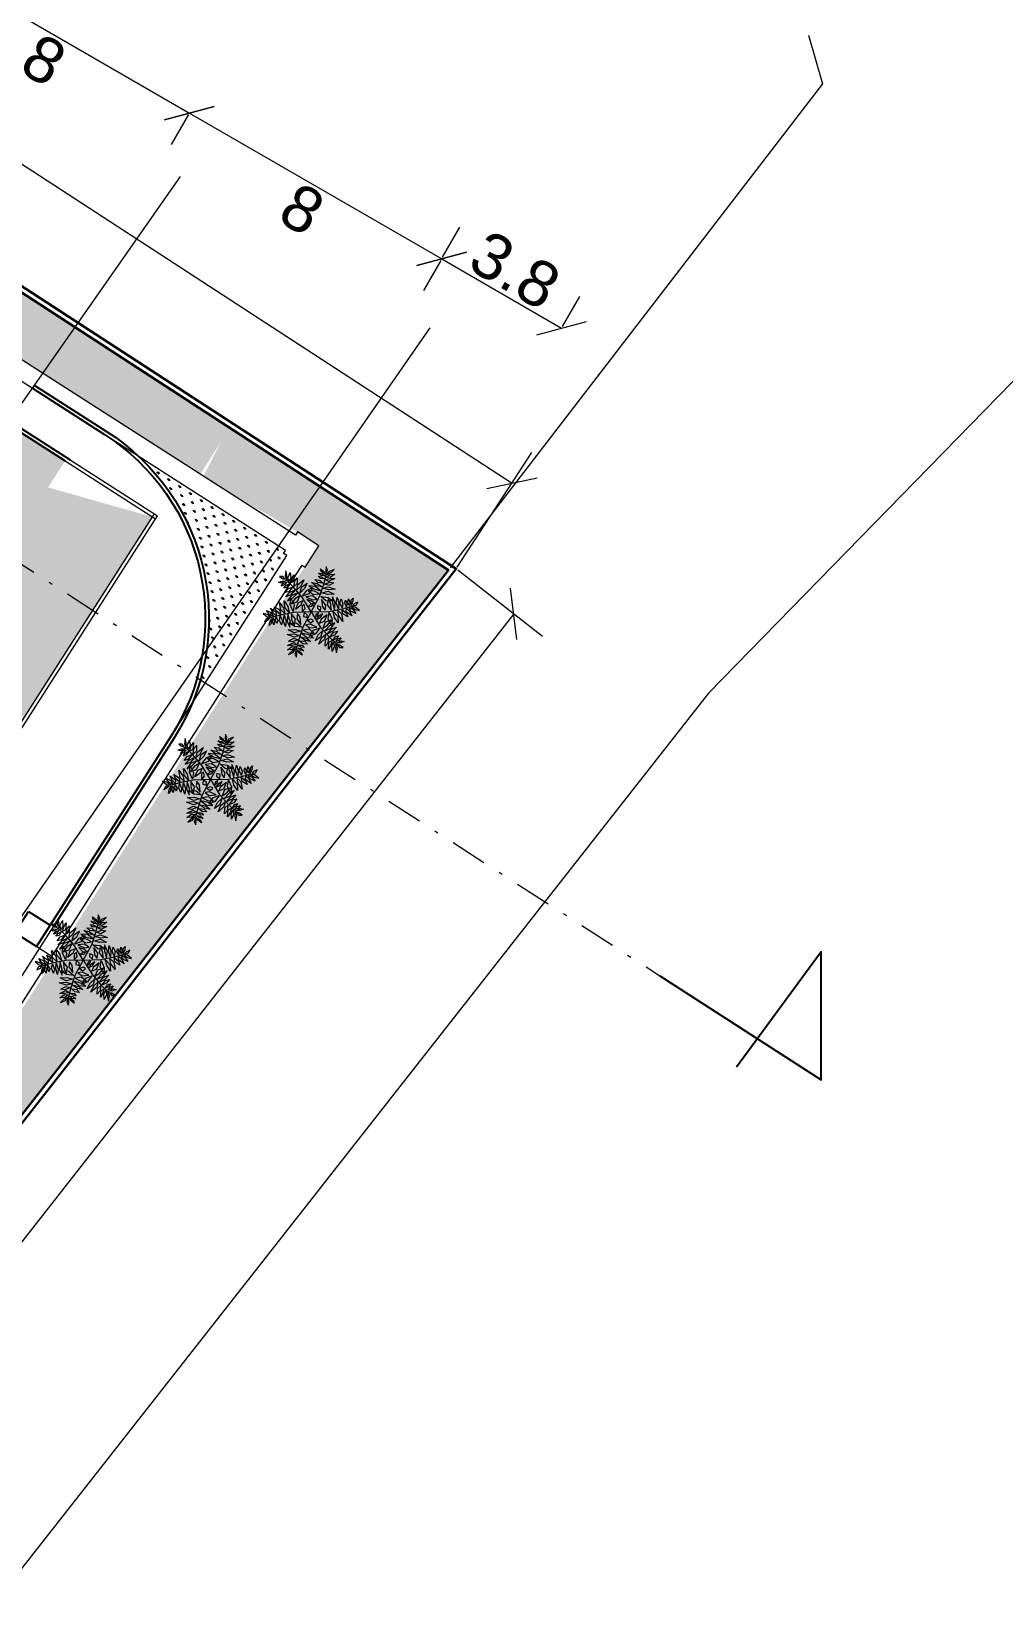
# Model space of a CAD drawing. Header units: inches. Extents: x 249 to 1192, y -18 to 440.
# Drawn here: x 982.57 to 1009.28, y 207.77 to 250.65 of the extents above; entities that cross this region are included whole.
import ezdxf

# ---------------------------------------------------------------- set-up
doc = ezdxf.new("R2010")
doc.units = ezdxf.units.IN
doc.header["$MEASUREMENT"] = 0
doc.linetypes.add('DASHDOT', pattern=[1, 0.5, -0.25, 0, -0.25])
for name, color, linetype, lineweight in [('ARSIR BETON', 8, 'Continuous', 0), ('DIMENSI', 85, 'Continuous', 20), ('DINDING', 6, 'Continuous', 0), ('DINDING2', 137, 'Continuous', 20), ('JALAN EKSISTING', 51, 'Continuous', 20), ('NOTASI GRID', 85, 'Continuous', 20), ('PAGAR SITE', 6, 'Continuous', 30), ('RENCANA JALAN', 13, 'Continuous', 15), ('VEGETASI', 60, 'Continuous', 0)]:
    doc.layers.add(name, color=color, linetype=linetype, lineweight=lineweight)
for name, color, linetype in [('ATAP', 123, 'Continuous'), ('KANSTEEN', 204, 'Continuous'), ('KENDARAAN', 9, 'Continuous'), ('KOLOM', 5, 'Continuous'), ('RUMPUT', 86, 'Continuous')]:
    doc.layers.add(name, color=color, linetype=linetype)
doc.styles.get("Standard").update_dxf_attribs({"font": 'arial.ttf'})
doc.dimstyles.new('UK. GDG PERTEMUAN', dxfattribs={"dimtxt": 0.5, "dimasz": 0.5, "dimexe": 0.5, "dimexo": 0.05, "dimgap": 0.1, "dimtad": 2, "dimdec": 0, "dimlfac": 100, "dimzin": 0, "dimdsep": 46, "dimtxsty": 'Standard', "dimblk": 'OBLIQUE', "dimcen": 0.09, "dimclrd": 8, "dimclre": 256, "dimclrt": 256, "dimadec": 0, "dimazin": 0, "dimtfac": 1, "dimtdec": 0, "dimtofl": 0, "dimtmove": 0, "dimatfit": 3, "dimldrblk": 'OBLIQUE', "dimfxl": 0, "dimtolj": 1, "dimtzin": 0, "dimarcsym": 0})
pattern_1 = [(57.36875, (-1e-13, 150.34746), (-0.05355065, 0.244197313), [0.046875, -0.30667839]), (12.36875, (-1e-13, 150.34746), (-0.05355065, 0.244197314), [0.046875, -0.203125]), (102.36875, (-1e-13, 150.34746), (-0.244197314, -0.05355065), [0.046875, -0.203125])]

# ---------------------------------------------------------------- blocks, each defined once
blk = doc.blocks.new('_Oblique')
at = {"color": 0, "linetype": 'ByBlock', "lineweight": -2}
blk.add_line((-0.5, -0.5), (0.5, 0.5), dxfattribs=at)
blk = doc.blocks.new('*D151')
at = {"layer": 'DEFPOINTS', "color": 0}
for p in [(239.544, 239.857), (197.918, 186.746), (199.493, 185.511)]:
    blk.add_point(p, dxfattribs=at)
at = {"layer": 'DIMENSI', "lineweight": -2}
for p, q in [((239.584, 239.826), (241.906, 238.006)), ((197.958, 186.715), (200.28, 184.895))]:
    blk.add_line(p, q, dxfattribs=at)
at = {"layer": 'DIMENSI', "color": 8, "lineweight": -2}
blk.add_line((241.119, 238.623), (199.493, 185.511), dxfattribs=at)
for p, rotation in [((241.119, 238.623), 51.91235863842284), ((199.493, 185.511), 231.9123586384228)]:
    blk.add_blockref('_Oblique', p, dxfattribs=dict(at, rotation=rotation))
at = {"layer": 'DIMENSI', "insert": (220.887, 211.612), "char_height": 1.25, "attachment_point": 5, "rotation": 51.9124}
blk.add_mtext('\\A1;67.48', dxfattribs=at)
blk = doc.blocks.new('*D168')
at = {"layer": 'DEFPOINTS', "color": 0}
for p in [(222.861, 257.764), (232.214, 252.364), (232.214, 252.364)]:
    blk.add_point(p, dxfattribs=at)
at = {"layer": 'DIMENSI', "color": 8, "lineweight": -2}
blk.add_line((222.861, 257.764), (232.214, 252.364), dxfattribs=at)
at = {"layer": 'DIMENSI', "lineweight": -2}
for p, q in [((222.836, 257.721), (222.361, 256.898)), ((232.189, 252.321), (231.714, 251.498))]:
    blk.add_line(p, q, dxfattribs=at)
at = {"layer": 'DIMENSI', "color": 8, "lineweight": -2}
for p, rotation in [((222.861, 257.764), 150.0000000000001), ((232.214, 252.364), 330.0000000000001)]:
    blk.add_blockref('_Oblique', p, dxfattribs=dict(at, rotation=rotation))
at = {"layer": 'DIMENSI', "insert": (227.168, 254.425), "char_height": 1.25, "attachment_point": 5, "rotation": 330}
blk.add_mtext('\\A1;10.8', dxfattribs=at)
blk = doc.blocks.new('*D169')
at = {"layer": 'DEFPOINTS', "color": 0}
for p in [(232.214, 252.364), (239.142, 248.364), (239.142, 248.364)]:
    blk.add_point(p, dxfattribs=at)
at = {"layer": 'DIMENSI', "lineweight": -2}
for p, q in [((232.189, 252.321), (231.714, 251.498)), ((239.117, 248.321), (238.642, 247.498))]:
    blk.add_line(p, q, dxfattribs=at)
at = {"layer": 'DIMENSI', "color": 8, "lineweight": -2}
blk.add_line((232.214, 252.364), (239.142, 248.364), dxfattribs=at)
for p, rotation in [((232.214, 252.364), 149.9999999999976), ((239.142, 248.364), 329.9999999999976)]:
    blk.add_blockref('_Oblique', p, dxfattribs=dict(at, rotation=rotation))
at = {"layer": 'DIMENSI', "insert": (235.309, 249.725), "char_height": 1.25, "attachment_point": 5, "rotation": 330}
blk.add_mtext('\\A1;8', dxfattribs=at)
blk = doc.blocks.new('*D170')
at = {"layer": 'DEFPOINTS', "color": 0}
for p in [(239.142, 248.364), (242.433, 246.464), (242.433, 246.464)]:
    blk.add_point(p, dxfattribs=at)
at = {"layer": 'DIMENSI', "lineweight": -2}
for p, q in [((239.167, 248.407), (239.642, 249.23)), ((242.458, 246.507), (242.933, 247.33))]:
    blk.add_line(p, q, dxfattribs=at)
at = {"layer": 'DIMENSI', "color": 8, "lineweight": -2}
blk.add_line((239.142, 248.364), (242.433, 246.464), dxfattribs=at)
for p, rotation in [((239.142, 248.364), 150.0000000000055), ((242.433, 246.464), 330.0000000000055)]:
    blk.add_blockref('_Oblique', p, dxfattribs=dict(at, rotation=rotation))
at = {"layer": 'DIMENSI', "insert": (241.157, 248.054), "char_height": 1.25, "attachment_point": 5, "rotation": 330}
blk.add_mtext('\\A1;3.8', dxfattribs=at)
blk = doc.blocks.new('palm')
for p, q in [((-0.5, 6.6), (-0.93, 6.01)), ((-0.63, 6.02), (-0.5, 6.6)), ((-2.14, 5.67), (-1.64, 5.62)), ((-1.84, 5.41), (-2.14, 5.67)), ((-2.02, 5.04), (-1.56, 5.24)), ((-1.55, 4.97), (-2.02, 5.04)), ((-1.97, 4.01), (-1.38, 4.3)), ((-1.14, 5.42), (-1.84, 5.41)), ((-1.82, 4.64), (-1.42, 4.83)), ((-1.4, 4.53), (-1.82, 4.64)), ((-1.64, 5.62), (-1.14, 5.42)), ((-1.63, 6.33), (-1.37, 5.83)), ((-1.23, 6.1), (-1.63, 6.33)), ((-1.56, 5.24), (-1.11, 5.17)), ((-1.11, 5.17), (-1.55, 4.97)), ((-1.42, 4.83), (-0.92, 4.81)), ((-0.92, 4.81), (-1.4, 4.53)), ((-1.38, 4.3), (-0.75, 4.22)), ((-1.37, 5.83), (-1.12, 5.62)), ((-1.12, 5.62), (-1.23, 6.1)), ((-0.63, 4.24), (-1.06, 5.55)), ((-0.95, 5.47), (-0.63, 6.02)), ((-0.93, 6.01), (-0.95, 5.47)), ((-0.84, 5.15), (-0.62, 5.71)), ((-0.37, 5.4), (-0.84, 5.15)), ((-0.75, 4.81), (-0.3, 5.28)), ((-0.25, 4.81), (-0.75, 4.81)), ((-0.62, 5.71), (-0.07, 6.12)), ((-0.52, 4.2), (-0.06, 4.83)), ((0.07, 4.34), (-0.52, 4.2)), ((-0.07, 6.12), (-0.37, 5.4)), ((-0.3, 5.28), (0.26, 5.61)), ((0.26, 5.61), (-0.25, 4.81)), ((-0.06, 4.83), (0.45, 5.05)), ((0.45, 5.05), (0.07, 4.34)), ((0.09, 4.17), (1.11, 4.4)), ((1.11, 4.4), (0.36, 3.81)), ((3.76, 4.3), (3.84, 4.69)), ((4.12, 3.69), (3.76, 4.3)), ((3.84, 4.69), (4.04, 4.23)), ((4.67, 4.58), (4.37, 4.1)), ((4.67, 4.11), (4.67, 4.58)), ((-5.96, 2.87), (-5.67, 2.2)), ((-5.53, 2.46), (-5.96, 2.87)), ((-5.67, 2.2), (-5.21, 1.91)), ((-5.21, 1.91), (-5.53, 2.46)), ((-5.34, 3), (-4.86, 2.38)), ((-5.25, 2.32), (-5.34, 3)), ((-4.88, 1.85), (-5.25, 2.32)), ((-4.86, 2.38), (-4.88, 1.85)), ((-4.73, 3.03), (-4.29, 2.19)), ((-4.72, 2.38), (-4.73, 3.03)), ((-4.54, 1.76), (-4.72, 2.38)), ((-4.29, 2.19), (-4.54, 1.76)), ((-4.21, 2.36), (-4.14, 2.92)), ((-3.89, 1.65), (-4.21, 2.36)), ((-4.14, 2.92), (-3.73, 2.23)), ((-3.73, 2.23), (-3.89, 1.65)), ((-3.57, 2.16), (-3.25, 3.16)), ((-3.32, 1.49), (-3.57, 2.16)), ((-3.11, 2.22), (-3.32, 1.49)), ((-3.25, 3.16), (-3.11, 2.22)), ((-2.95, 2.21), (-2.6, 3.05)), ((-2.7, 1.33), (-2.95, 2.21)), ((-2.6, 3.05), (-2.51, 2.14)), ((-1.42, 3.24), (-2.2, 2.83)), ((-2.2, 2.83), (-1.41, 2.84)), ((-2.16, 1.19), (-2.09, 2.21)), ((-2.14, 3.45), (-1.42, 3.72)), ((-1.39, 3.38), (-2.14, 3.45)), ((-2.09, 2.21), (-1.62, 2.96)), ((-1.42, 3.88), (-1.97, 4.01)), ((-1.17, 2.64), (-1.95, 2.27)), ((-1.95, 2.27), (-1.07, 2.13)), ((-1.62, 2.96), (-1.63, 1.93)), ((-0.75, 4.22), (-1.42, 3.88)), ((-1.42, 3.72), (-0.59, 3.7)), ((-0.45, 3.17), (-1.42, 3.24)), ((-1.41, 2.84), (-0.45, 3.17)), ((-0.59, 3.7), (-1.39, 3.38)), ((-0.38, 2.7), (-1.17, 2.64)), ((-1.07, 2.13), (-0.38, 2.7)), ((-0.16, 2.39), (-0.63, 4.24)), ((-0.37, 3.62), (0.09, 4.17)), ((0.36, 3.81), (-0.37, 3.62)), ((-0.2, 3), (0.44, 3.66)), ((0.6, 3.24), (-0.2, 3)), ((0, 0), (-0.16, 2.39)), ((-0.04, 2.47), (0.87, 2.92)), ((0.85, 2.37), (-0.04, 2.47)), ((1.17, 1.86), (0.28, 2.2)), ((0.28, 2.2), (0.91, 1.42)), ((0.44, 3.66), (1.34, 3.78)), ((1.34, 3.78), (0.6, 3.24)), ((1.75, 2.88), (0.85, 2.37)), ((0.87, 2.92), (1.75, 2.88)), ((1.7, 2.33), (0.99, 2.82)), ((0.99, 2.82), (1.31, 2)), ((2.1, 2.85), (1.35, 3.32)), ((1.35, 3.32), (1.75, 2.64)), ((2.15, 1.68), (1.7, 2.33)), ((1.75, 2.64), (2.52, 1.98)), ((2.23, 2.89), (1.92, 3.58)), ((1.92, 3.58), (2.52, 3.09)), ((1.99, 1.34), (3.36, 2.67)), ((2.52, 1.98), (2.1, 2.85)), ((2.91, 2.37), (2.23, 2.89)), ((2.65, 3.17), (2.48, 3.71)), ((2.48, 3.71), (3.03, 3.34)), ((2.52, 3.09), (2.91, 2.37)), ((3.28, 2.75), (2.65, 3.17)), ((3.03, 3.34), (3.28, 2.75)), ((3.23, 3.48), (3.11, 3.89)), ((3.11, 3.89), (3.48, 3.64)), ((3.71, 3.21), (3.23, 3.48)), ((3.53, 3.83), (3.36, 4.27)), ((3.36, 4.27), (3.76, 3.98)), ((3.36, 2.67), (4.27, 3.69)), ((3.37, 2.55), (4.15, 2.47)), ((3.79, 2.11), (3.37, 2.55)), ((3.48, 3.64), (3.71, 3.21)), ((3.92, 3.54), (3.53, 3.83)), ((3.76, 3.98), (3.92, 3.54)), ((3.79, 3.05), (4.42, 2.9)), ((4.04, 2.62), (3.79, 3.05)), ((4.04, 4.23), (4.12, 3.69)), ((4.04, 3.31), (4.63, 3.39)), ((4.49, 3.02), (4.04, 3.31)), ((4.99, 2.58), (4.04, 2.62)), ((4.15, 2.47), (4.6, 2.13)), ((4.74, 3.81), (4.26, 3.56)), ((4.26, 3.56), (4.9, 3.56)), ((4.31, 3.78), (4.67, 4.11)), ((4.37, 4.1), (4.31, 3.78)), ((4.42, 2.9), (4.99, 2.58)), ((5.27, 3.12), (4.49, 3.02)), ((4.63, 3.39), (5.27, 3.12)), ((5.47, 3.73), (4.74, 3.81)), ((4.9, 3.56), (5.47, 3.73)), ((-5.9, 1.99), (-6.3, 1.75)), ((-6.3, 1.75), (-5.74, 1.73)), ((-5.98, 0.98), (-5.68, 1.39)), ((-5.6, 1.11), (-5.98, 0.98)), ((-5.43, 1.84), (-5.9, 1.99)), ((-5.74, 1.73), (-5.43, 1.84)), ((-5.68, 1.39), (-5.26, 1.72)), ((-5.26, 1.72), (-5.6, 1.11)), ((-5.37, 0.77), (-5.32, 1.27)), ((-5.08, 1.14), (-5.37, 0.77)), ((-3.99, 1.57), (-5.34, 1.85)), ((-5.32, 1.27), (-5.03, 1.63)), ((-5.03, 1.63), (-5.08, 1.14)), ((-4.93, 0.74), (-4.89, 1.19)), ((-4.63, 1.06), (-4.93, 0.74)), ((-4.89, 1.19), (-4.63, 1.61)), ((-4.63, 1.61), (-4.63, 1.06)), ((-4.46, 0.29), (-4.41, 0.95)), ((-4.07, 0.71), (-4.46, 0.29)), ((-4.41, 0.95), (-4.02, 1.46)), ((-4.02, 1.46), (-4.07, 0.71)), ((-4.06, -0.13), (-3.93, 0.64)), ((-3.62, 0.49), (-4.06, -0.13)), ((-2.15, 1.05), (-3.99, 1.57)), ((-3.93, 0.64), (-3.5, 1.34)), ((-3.5, 1.34), (-3.62, 0.49)), ((-3.52, 0.39), (-3.55, -0.49)), ((-3.55, -0.49), (-3.16, 0.2)), ((-2.97, 1.19), (-3.52, 0.39)), ((-3.37, 0.08), (-2.48, -0.45)), ((-2.96, -0.7), (-3.37, 0.08)), ((-3.16, 0.2), (-2.97, 1.19)), ((-2.87, 0.31), (-2.94, -0.55)), ((-2.94, -0.55), (-2.38, 0.14)), ((-2.53, 1.02), (-2.87, 0.31)), ((-2.51, 2.14), (-2.7, 1.33)), ((-2.38, 0.14), (-2.53, 1.02)), ((-1.78, 0.67), (-2.2, 0.08)), ((-2.2, 0.08), (-2.04, -0.86)), ((-1.63, 1.93), (-2.16, 1.19)), ((0, 0), (-2.15, 1.05)), ((-2.04, -0.86), (-1.69, 0.07)), ((0, 0), (-1.99, -1.34)), ((-1.69, 0.07), (-1.78, 0.67)), ((-1.03, 1.94), (-1.76, 1.34)), ((-1.76, 1.34), (-0.78, 1.5)), ((-1.36, 0.35), (-1.48, -0.02)), ((-0.75, 1.27), (-1.43, 1.12)), ((-1.43, 1.12), (-0.74, 0.93)), ((-0.97, -0.05), (-1.36, 0.35)), ((-0.31, 1.88), (-1.03, 1.94)), ((-0.78, 1.5), (-0.31, 1.88)), ((-0.18, 1.25), (-0.75, 1.27)), ((-0.74, 0.93), (-0.18, 1.25)), ((-0.63, 0.85), (-0.74, 0.37)), ((-0.74, 0.37), (-0.39, 0.71)), ((-0.31, 1.03), (-0.63, 0.85)), ((-0.39, 0.71), (-0.31, 1.03)), ((0, 0), (1.99, 1.34)), ((0, 0), (0.16, -2.39)), ((0, 0), (2.15, -1.05)), ((0.73, 1.29), (0.25, 1.17)), ((0.25, 1.17), (0.44, 0.87)), ((0.44, 0.87), (0.99, 0.78)), ((0.99, 0.78), (0.73, 1.29)), ((0.91, 0.44), (0.73, 0.12)), ((0.73, 0.12), (0.87, -0.35)), ((0.87, -0.35), (1.01, 0.12)), ((0.91, 1.42), (1.47, 1.21)), ((1.01, 0.12), (0.91, 0.44)), ((1.47, 1.21), (1.17, 1.86)), ((1.19, 0.05), (1.17, -0.47)), ((1.17, -0.47), (1.48, 0.02)), ((1.47, 0.64), (1.19, 0.05)), ((1.31, 2), (2.15, 1.68)), ((1.48, 0.02), (1.47, 0.64)), ((2.04, 0.86), (1.69, -0.07)), ((2.2, -0.08), (2.04, 0.86)), ((2.11, 1.27), (2.96, 0.7)), ((2.48, 0.45), (2.11, 1.27)), ((2.94, 0.55), (2.38, -0.14)), ((3.37, -0.08), (2.48, 0.45)), ((2.5, 1.68), (3.39, 1.45)), ((3.11, 1.1), (2.5, 1.68)), ((2.87, -0.31), (2.94, 0.55)), ((2.95, 2.13), (3.66, 2.01)), ((3.48, 1.59), (2.95, 2.13)), ((2.96, 0.7), (3.37, -0.08)), ((3.94, 0.73), (3.11, 1.1)), ((3.55, 0.49), (3.16, -0.2)), ((3.39, 1.45), (3.94, 0.73)), ((4.37, 1.24), (3.48, 1.59)), ((3.52, -0.39), (3.55, 0.49)), ((3.62, -0.49), (4.06, 0.13)), ((3.66, 2.01), (4.37, 1.24)), ((4.6, 2.13), (3.79, 2.11)), ((4.06, 0.13), (3.93, -0.64)), ((-4.6, -2.13), (-3.79, -2.11)), ((-4.15, -2.47), (-4.6, -2.13)), ((-4.37, -1.24), (-3.48, -1.59)), ((-3.66, -2.01), (-4.37, -1.24)), ((-3.94, -0.73), (-3.11, -1.1)), ((-3.39, -1.45), (-3.94, -0.73)), ((-3.79, -2.11), (-3.37, -2.55)), ((-2.95, -2.13), (-3.66, -2.01)), ((-3.48, -1.59), (-2.95, -2.13)), ((-2.5, -1.68), (-3.39, -1.45)), ((-1.99, -1.34), (-3.36, -2.67)), ((-3.11, -1.1), (-2.5, -1.68)), ((-2.11, -1.27), (-2.96, -0.7)), ((-1.75, -2.64), (-2.52, -1.98)), ((-2.52, -1.98), (-2.1, -2.85)), ((-2.48, -0.45), (-2.11, -1.27)), ((-1.31, -2), (-2.15, -1.68)), ((-2.15, -1.68), (-1.7, -2.33)), ((-1.48, -0.02), (-1.04, -0.67)), ((-0.91, -1.42), (-1.47, -1.21)), ((-1.47, -1.21), (-1.17, -1.86)), ((-0.99, -2.82), (-1.31, -2)), ((-1.17, -1.86), (-0.28, -2.2)), ((-1.04, -0.67), (-0.97, -0.05)), ((-0.28, -2.2), (-0.91, -1.42)), ((-0.27, -0.64), (-0.82, -0.56)), ((-0.82, -0.56), (-0.55, -1.07)), ((-0.55, -1.07), (-0.07, -0.95)), ((-0.07, -0.95), (-0.27, -0.64)), ((0.53, -0.82), (0.18, -1.25)), ((0.18, -1.25), (0.75, -1.27)), ((0.78, -1.5), (0.31, -1.88)), ((0.31, -1.88), (1.03, -1.94)), ((1.07, -2.13), (0.38, -2.7)), ((0.89, -0.8), (0.53, -0.82)), ((0.75, -1.27), (0.89, -0.8)), ((1.76, -1.34), (0.78, -1.5)), ((1.03, -1.94), (1.76, -1.34)), ((1.95, -2.27), (1.07, -2.13)), ((1.62, -2.96), (1.63, -1.93)), ((1.63, -1.93), (2.16, -1.19)), ((1.69, -0.07), (1.78, -0.67)), ((1.78, -0.67), (2.2, -0.08)), ((2.16, -1.19), (2.09, -2.21)), ((2.15, -1.05), (3.99, -1.57)), ((2.38, -0.14), (2.53, -1.02)), ((2.51, -2.14), (2.7, -1.33)), ((2.6, -3.05), (2.51, -2.14)), ((2.53, -1.02), (2.87, -0.31)), ((2.7, -1.33), (2.95, -2.21)), ((3.16, -0.2), (2.97, -1.19)), ((2.97, -1.19), (3.52, -0.39)), ((3.11, -2.22), (3.32, -1.49)), ((3.32, -1.49), (3.57, -2.16)), ((3.5, -1.34), (3.62, -0.49)), ((3.93, -0.64), (3.5, -1.34)), ((3.73, -2.23), (3.89, -1.65)), ((3.89, -1.65), (4.21, -2.36)), ((3.99, -1.57), (5.34, -1.85)), ((4.02, -1.46), (4.07, -0.71)), ((4.41, -0.95), (4.02, -1.46)), ((4.07, -0.71), (4.46, -0.29)), ((4.29, -2.19), (4.54, -1.76)), ((4.46, -0.29), (4.41, -0.95)), ((4.54, -1.76), (4.72, -2.38)), ((4.63, -1.06), (4.93, -0.74)), ((4.63, -1.61), (4.63, -1.06)), ((4.89, -1.19), (4.63, -1.61)), ((4.86, -2.38), (4.88, -1.85)), ((4.88, -1.85), (5.25, -2.32)), ((4.93, -0.74), (4.89, -1.19)), ((5.03, -1.63), (5.08, -1.14)), ((5.32, -1.27), (5.03, -1.63)), ((5.08, -1.14), (5.37, -0.77)), ((5.67, -2.2), (5.21, -1.91)), ((5.21, -1.91), (5.53, -2.46)), ((5.26, -1.72), (5.6, -1.11)), ((5.68, -1.39), (5.26, -1.72)), ((5.37, -0.77), (5.32, -1.27)), ((5.74, -1.73), (5.43, -1.84)), ((5.43, -1.84), (5.9, -1.99)), ((5.6, -1.11), (5.98, -0.98)), ((5.98, -0.98), (5.68, -1.39)), ((6.3, -1.75), (5.74, -1.73)), ((5.9, -1.99), (6.3, -1.75)), ((-4.9, -3.56), (-5.47, -3.73)), ((-5.47, -3.73), (-4.74, -3.81)), ((-5.27, -3.12), (-4.49, -3.02)), ((-4.63, -3.39), (-5.27, -3.12)), ((-4.99, -2.58), (-4.04, -2.62)), ((-4.42, -2.9), (-4.99, -2.58)), ((-4.26, -3.56), (-4.9, -3.56)), ((-4.74, -3.81), (-4.26, -3.56)), ((-4.31, -3.78), (-4.67, -4.11)), ((-4.67, -4.58), (-4.37, -4.1)), ((-4.67, -4.11), (-4.67, -4.58)), ((-4.04, -3.31), (-4.63, -3.39)), ((-4.49, -3.02), (-4.04, -3.31)), ((-3.79, -3.05), (-4.42, -2.9)), ((-4.37, -4.1), (-4.31, -3.78)), ((-3.36, -2.67), (-4.27, -3.69)), ((-3.37, -2.55), (-4.15, -2.47)), ((-4.04, -4.23), (-4.12, -3.69)), ((-4.12, -3.69), (-3.76, -4.3)), ((-4.04, -2.62), (-3.79, -3.05)), ((-3.84, -4.69), (-4.04, -4.23)), ((-3.76, -3.98), (-3.92, -3.54)), ((-3.92, -3.54), (-3.53, -3.83)), ((-3.36, -4.27), (-3.76, -3.98)), ((-3.48, -3.64), (-3.71, -3.21)), ((-3.71, -3.21), (-3.23, -3.48)), ((-3.53, -3.83), (-3.36, -4.27)), ((-3.11, -3.89), (-3.48, -3.64)), ((-3.03, -3.34), (-3.28, -2.75)), ((-3.28, -2.75), (-2.65, -3.17)), ((-3.23, -3.48), (-3.11, -3.89)), ((-2.48, -3.71), (-3.03, -3.34)), ((-2.52, -3.09), (-2.91, -2.37)), ((-2.91, -2.37), (-2.23, -2.89)), ((-2.65, -3.17), (-2.48, -3.71)), ((-1.92, -3.58), (-2.52, -3.09)), ((-2.23, -2.89), (-1.92, -3.58)), ((-2.1, -2.85), (-1.35, -3.32)), ((-1.75, -2.88), (-0.85, -2.37)), ((-1.35, -3.32), (-1.75, -2.64)), ((-0.87, -2.92), (-1.75, -2.88)), ((-1.7, -2.33), (-0.99, -2.82)), ((-1.34, -3.78), (-0.6, -3.24)), ((-0.44, -3.66), (-1.34, -3.78)), ((-1.11, -4.4), (-0.36, -3.81)), ((-0.09, -4.17), (-1.11, -4.4)), ((0.04, -2.47), (-0.87, -2.92)), ((-0.85, -2.37), (0.04, -2.47)), ((-0.6, -3.24), (0.2, -3)), ((0.2, -3), (-0.44, -3.66)), ((-0.36, -3.81), (0.37, -3.62)), ((0.37, -3.62), (-0.09, -4.17)), ((-0.07, -4.34), (0.52, -4.2)), ((0.52, -4.2), (0.06, -4.83)), ((0.16, -2.39), (0.63, -4.24)), ((0.38, -2.7), (1.17, -2.64)), ((1.41, -2.84), (0.45, -3.17)), ((0.45, -3.17), (1.42, -3.24)), ((0.59, -3.7), (1.39, -3.38)), ((1.42, -3.72), (0.59, -3.7)), ((0.63, -4.24), (1.06, -5.55)), ((0.75, -4.22), (1.42, -3.88)), ((1.38, -4.3), (0.75, -4.22)), ((1.17, -2.64), (1.95, -2.27)), ((1.97, -4.01), (1.38, -4.3)), ((1.39, -3.38), (2.14, -3.45)), ((2.2, -2.83), (1.41, -2.84)), ((1.42, -3.24), (2.2, -2.83)), ((2.14, -3.45), (1.42, -3.72)), ((1.42, -3.88), (1.97, -4.01)), ((2.09, -2.21), (1.62, -2.96)), ((2.95, -2.21), (2.6, -3.05)), ((3.25, -3.16), (3.11, -2.22)), ((3.57, -2.16), (3.25, -3.16)), ((4.14, -2.92), (3.73, -2.23)), ((4.21, -2.36), (4.14, -2.92)), ((4.73, -3.03), (4.29, -2.19)), ((4.72, -2.38), (4.73, -3.03)), ((5.34, -3), (4.86, -2.38)), ((5.25, -2.32), (5.34, -3)), ((5.53, -2.46), (5.96, -2.87)), ((5.96, -2.87), (5.67, -2.2)), ((-3.76, -4.3), (-3.84, -4.69)), ((-0.45, -5.05), (-0.07, -4.34)), ((0.06, -4.83), (-0.45, -5.05)), ((-0.26, -5.61), (0.25, -4.81)), ((0.3, -5.28), (-0.26, -5.61)), ((0.07, -6.12), (0.37, -5.4)), ((0.62, -5.71), (0.07, -6.12)), ((0.25, -4.81), (0.75, -4.81)), ((0.75, -4.81), (0.3, -5.28)), ((0.37, -5.4), (0.84, -5.15)), ((0.5, -6.6), (0.93, -6.01)), ((0.63, -6.02), (0.5, -6.6)), ((0.84, -5.15), (0.62, -5.71)), ((0.95, -5.47), (0.63, -6.02)), ((0.92, -4.81), (1.4, -4.53)), ((1.42, -4.83), (0.92, -4.81)), ((0.93, -6.01), (0.95, -5.47)), ((1.11, -5.17), (1.55, -4.97)), ((1.56, -5.24), (1.11, -5.17)), ((1.37, -5.83), (1.12, -5.62)), ((1.12, -5.62), (1.23, -6.1)), ((1.14, -5.42), (1.84, -5.41)), ((1.64, -5.62), (1.14, -5.42)), ((1.23, -6.1), (1.63, -6.33)), ((1.63, -6.33), (1.37, -5.83)), ((1.4, -4.53), (1.82, -4.64)), ((1.82, -4.64), (1.42, -4.83)), ((1.55, -4.97), (2.02, -5.04)), ((2.02, -5.04), (1.56, -5.24)), ((2.14, -5.67), (1.64, -5.62)), ((1.84, -5.41), (2.14, -5.67))]:
    blk.add_line(p, q)
blk = doc.blocks.new('lantai atap')
at = {"layer": 'ARSIR BETON'}
h = blk.add_hatch(dxfattribs=at)
h.set_pattern_fill('AR-CONC', color=256, scale=0.25, style=0)
h.set_pattern_definition([(50, (772.5499, 14.8783), (1.79315, -0.15688), [0.1875, -2.0625]), (355, (772.5499, 14.8783), (-0.34688, 1.88048), [0.15, -1.65]), (100.4514, (772.6993, 14.8652), (1.446273, 1.7236), [0.15935, -1.752855]), (46.184, (772.55, 15.3783), (2.6681, -0.4138), [0.28125, -3.09375]), (96.6356, (772.7722, 15.3438), (2.33666, 2.4353), [0.23903, -2.62928]), (351.184, (772.55, 15.3783), (2.33665, 2.4353), [0.225, -2.475]), (21, (772.7999, 15.2533), (1.492268, -1.006547), [0.1875, -2.0625]), (326, (772.7999, 15.2533), (0.60829, 1.812875), [0.15, -1.65]), (71.4514, (772.9243, 15.1694), (2.100557, 0.806326), [0.15935, -1.752855]), (37.5, (772.5499, 14.8783), (0.0303996, 0.8322346), [0, -1.63, 0, -1.675, 0, -1.65625]), (7.5, (772.5499, 14.8783), (0.657674, 0.986029), [0, -0.955, 0, -1.5925, 0, -0.63125]), (327.5, (771.9924, 14.8783), (1.334556, -0.056387), [0, -0.625, 0, -1.95, 0, -2.5875]), (317.5, (771.7424, 14.8783), (1.457965, 0.250262), [0, -0.8125, 0, -1.295, 0, -1.8375])])
h.paths.add_polyline_path([(782.95, 53.077), (772.55, 53.077), (772.55, 22.903), (788.751, 22.903), (788.751, 14.878), (793.654, 14.878), (800.551, 14.878), (800.551, 16.778), (800.551, 22.903), (816.749, 22.903), (816.724, 33.478), (819.475, 33.478), (819.475, 33.778), (819.475, 41.028), (822.325, 41.028), (822.325, 53.077), (816.15, 51.208), (816.05, 24.378), (800.121, 24.378), (800.2, 24.299), (800.2, 15.229), (789.101, 15.228), (789.101, 24.298), (789.181, 24.378), (773.321, 24.378), (773.185, 24.243), (773.115, 24.314), (773.25, 24.449), (773.25, 51.249), (773.321, 51.178), (819.475, 51.178), (819.475, 51.64), (819.475, 53.077)])
for points in [[(819.575, 53.177), (822.425, 53.177)], [(822.325, 40.928), (822.325, 53.177)], [(822.425, 40.928), (822.425, 53.177)], [(819.475, 53.077), (822.425, 53.077)]]:
    blk.add_lwpolyline(points)
at = {"layer": 'ATAP'}
for points in [[(772.475, 53.177), (783.05, 53.177), (806.132, 53.177), (815.35, 53.177), (819.575, 53.177)], [(819.475, 41.028), (819.475, 33.778), (819.475, 33.478), (816.724, 33.478), (816.749, 22.903), (800.551, 22.903), (800.551, 16.778), (800.551, 14.878), (793.654, 14.878), (788.751, 14.878), (788.751, 22.903), (772.55, 22.903), (772.55, 53.077), (783.05, 53.077), (806.132, 53.077), (815.35, 53.077), (819.475, 53.077)]]:
    blk.add_lwpolyline(points, dxfattribs=at)
at = {"layer": 'DINDING'}
blk.add_lwpolyline([(825.725, 34.128), (826.5, 34.128), (826.5, 41.428), (825.725, 41.428)], dxfattribs=at)
at = {"layer": 'KOLOM'}
blk.add_lwpolyline([(825.3, 42.128), (826, 42.128), (826, 41.428), (825.3, 41.428)], close=True, dxfattribs=at)
blk = doc.blocks.new('TAPAK')
at = {"color": 5}
blk.add_line((222.861, 257.764), (232.214, 252.364), dxfattribs=at)
at = {"color": 2}
for p, q in [((232.214, 252.364), (239.142, 248.364)), ((239.142, 248.364), (242.433, 246.464))]:
    blk.add_line(p, q, dxfattribs=at)
at = {"layer": 'JALAN EKSISTING'}
for points in [[(249.212, 254.504), (249.596, 253.169), (239.374, 239.88)], [(257.835, 248.085), (246.468, 236.442), (216.72, 198.567), (224.084, 193.067)]]:
    blk.add_lwpolyline(points, dxfattribs=at)
at = {"layer": 'KENDARAAN'}
blk.add_lwpolyline([(245.133, 228.685), (249.558, 225.835), (249.558, 229.344), (247.239, 226.177)], dxfattribs=at)
at = {"layer": 'NOTASI GRID', "linetype": 'DASHDOT', "ltscale": 2}
blk.add_lwpolyline([(179.437, 271.015), (245.133, 228.685)], dxfattribs=at)
at = {"layer": 'PAGAR SITE'}
for points in [[(139.803, 187.369), (137.846, 188.269), (144.936, 206.648), (129.973, 218.656), (147.853, 253.794), (152.285, 251.422), (170.046, 244.614), (173.954, 249.197), (185.583, 262.976), (190.519, 271.023), (198.375, 266.632), (239.544, 239.857), (197.918, 186.746), (197.402, 184.096), (182.077, 196.806), (172.76, 184.657), (169.843, 181.416), (164.076, 173.73), (162.311, 174.961)], [(139.857, 187.509), (138.036, 188.346), (145.115, 206.697), (130.162, 218.696), (147.917, 253.589), (152.222, 251.285), (170.091, 244.436), (174.069, 249.1), (185.704, 262.888), (190.572, 270.821), (198.298, 266.504), (239.325, 239.821), (197.778, 186.81), (197.303, 184.372), (182.052, 197.021), (172.645, 184.753), (169.727, 181.512), (164.043, 173.935), (162.402, 175.081)]]:
    blk.add_lwpolyline(points, dxfattribs=at)
at = {"layer": 'RENCANA JALAN'}
for points in [[(132.806, 196.229), (152.782, 186.136), (156.343, 184.08), (161.498, 180.209), (166.667, 175.719), (172.499, 170.171, 0.262643), (176.541, 171.394), (231.967, 250.626)], [(238.819, 246.467), (180.906, 163.077, 0.336256), (181.046, 159.689, 4.598989)]]:
    blk.add_lwpolyline(points, format="xyb", dxfattribs=at)
at = {"layer": 'DIMENSI'}
blk.add_aligned_dim(p1=(198.375, 266.632), p2=(239.544, 239.857), distance=2.809, text='49.11', dimstyle='UK. GDG PERTEMUAN', override={"dimtxt": 1.25, "dimasz": 1, "dimexe": 1}, dxfattribs=at).render()
for base, p1, p2, text, picture, middle in [((232.214, 252.364), (222.861, 257.764), (232.214, 252.364), '10.8', '*D168', (227.537, 255.064)), ((242.433, 246.464), (239.142, 248.364), (242.433, 246.464), '3.8', '*D170', (240.787, 247.414))]:
    dim = blk.add_linear_dim(base=base, p1=p1, p2=p2, angle=330, text=text, dimstyle='UK. GDG PERTEMUAN', override={"dimtxt": 1.25, "dimasz": 1, "dimexe": 1}, dxfattribs=at)
    dim.commit()
    dim.dimension.update_dxf_attribs({"geometry": picture, "text_midpoint": middle, "dimtype": 161})
for p1, p2, distance, text, picture, middle in [((232.214, 252.364), (239.142, 248.364), 0, '8', '*D169', (235.309, 249.725)), ((239.544, 239.857), (197.918, 186.746), 2.001, '67.48', '*D151', (220.887, 211.612))]:
    dim = blk.add_aligned_dim(p1=p1, p2=p2, distance=distance, text=text, dimstyle='UK. GDG PERTEMUAN', override={"dimtxt": 1.25, "dimasz": 1, "dimexe": 1}, dxfattribs=at)
    dim.commit()
    dim.dimension.update_dxf_attribs({"geometry": picture, "text_midpoint": middle})

msp = doc.modelspace()

# ---------------------------------------------------------------- hatches: boundary and pattern name
at = {"layer": 'RUMPUT'}
h = msp.add_hatch(dxfattribs=at)
h.set_pattern_fill('GRASS', color=256, scale=0.25, angle=-32.63125, style=0)
h.set_pattern_definition(pattern_1)
edge = h.paths.add_edge_path(flags=17)
edge.add_line((928.2642, 238.1271), (928.2103, 238.0429))
edge.add_line((928.2103, 238.0429), (927.4523, 238.5282))
edge.add_line((927.4523, 238.5282), (927.9376, 239.2862))
edge.add_line((927.9376, 239.2862), (944.981, 265.7188))
edge.add_line((944.981, 265.7188), (944.6882, 265.9063))
edge.add_line((944.6882, 265.9063), (940.407, 258.9281))
edge.add_line((940.407, 258.9281), (924.7936, 240.4758))
edge.add_line((924.7936, 240.4758), (906.9246, 247.325))
edge.add_line((906.9246, 247.325), (902.6199, 249.6292))
edge.add_line((902.6199, 249.6292), (887.5538, 220.0205))
edge.add_line((887.5538, 220.0205), (887.584, 220.0012))
edge.add_line((887.584, 220.0012), (891.4664, 226.0647))
edge.add_line((891.4664, 226.0647), (893.1507, 224.9863))
edge.add_line((893.1507, 224.9863), (895.8469, 229.197))
edge.add_line((895.8469, 229.197), (898.4576, 227.5254))
edge.add_line((898.4576, 227.5254), (900.9841, 225.9077))
edge.add_line((900.9841, 225.9077), (903.1766, 224.5039))
edge.add_line((903.1766, 224.5039), (906.037, 222.6724))
edge.add_line((906.037, 222.6724), (908.5635, 221.0547))
edge.add_line((908.5635, 221.0547), (911.09, 219.437))
edge.add_arc((911.5753, 220.1949), 0.9, 237.36875, 417.36875)
edge.add_line((912.0606, 220.9529), (909.5341, 222.5706))
edge.add_line((909.5341, 222.5706), (907.0076, 224.1882))
edge.add_line((907.0076, 224.1882), (905.4287, 225.1992))
edge.add_line((905.4287, 225.1992), (904.4811, 225.8059))
edge.add_line((904.4811, 225.8059), (901.9547, 227.4236))
edge.add_line((901.9547, 227.4236), (899.4282, 229.0413))
edge.add_line((899.4282, 229.0413), (896.8175, 230.7129))
edge.add_line((896.8175, 230.7129), (899.5137, 234.9237))
edge.add_line((899.5137, 234.9237), (897.8293, 236.0022))
edge.add_line((897.8293, 236.0022), (901.7118, 242.0657))
edge.add_line((901.7118, 242.0657), (903.3961, 240.9873))
edge.add_line((903.3961, 240.9873), (906.0923, 245.1981))
edge.add_line((906.0923, 245.1981), (921.3353, 235.438))
edge.add_line((921.3353, 235.438), (926.4725, 232.1487))
edge.add_line((926.4725, 232.1487), (923.7225, 227.8538))
edge.add_line((923.7225, 227.8538), (919.4631, 221.1432))
edge.add_line((919.4631, 221.1432), (919.6768, 221.0063))
edge.add_line((919.6768, 221.0063), (925.0548, 229.3244))
edge.add_arc((932.3616, 223.5712), 9.3, 66.33501, 141.78367, ccw=False)
edge.add_line((936.0945, 232.0891), (936.5597, 232.8156))
edge.add_line((936.5597, 232.8156), (928.2642, 238.1271))
edge = h.paths.add_edge_path()
edge.add_arc((902.0037, 201.3877), 2.9, 21.48045, 57.36875)
edge.add_line((903.5674, 203.8299), (886.5721, 214.7119))
edge.add_line((886.5721, 214.7119), (889.2683, 218.9227))
edge.add_line((889.2683, 218.9227), (887.5538, 220.0205))
edge.add_line((887.5538, 220.0205), (884.865, 214.7363))
edge.add_line((884.865, 214.7363), (899.8177, 202.7367))
edge.add_line((899.8177, 202.7367), (892.7388, 184.386))
edge.add_line((892.7388, 184.386), (893.0458, 184.2449))
edge.add_line((893.0458, 184.2449), (904.7022, 202.4496))
edge = h.paths.add_edge_path()
edge.add_arc((936.74, 195.4112), 1.9, 57.36875, 147.36875)
edge.add_line((935.1399, 196.4358), (918.3672, 170.2405))
edge.add_line((918.3672, 170.2405), (918.7451, 169.9755))
edge.add_line((918.7451, 169.9755), (936.755, 193.0608))
edge.add_line((936.755, 193.0608), (952.0054, 180.4124))
edge.add_line((952.0054, 180.4124), (952.4806, 182.8498))
edge.add_line((952.4806, 182.8498), (994.0279, 235.8606))
edge.add_line((994.0279, 235.8606), (953.0004, 262.5436))
edge.add_line((953.0004, 262.5436), (949.1373, 264.7025))
edge.add_line((949.1373, 264.7025), (945.2741, 266.8614))
edge.add_line((945.2741, 266.8614), (940.407, 258.9281))
edge.add_line((940.407, 258.9281), (924.7936, 240.4758))
edge.add_line((924.7936, 240.4758), (906.9246, 247.325))
edge.add_line((906.9246, 247.325), (902.6199, 249.6292))
edge.add_line((902.6199, 249.6292), (887.5538, 220.0205))
edge.add_line((887.5538, 220.0205), (887.584, 220.0012))
edge.add_line((887.584, 220.0012), (891.4664, 226.0647))
edge.add_line((891.4664, 226.0647), (893.1507, 224.9863))
edge.add_line((893.1507, 224.9863), (895.8469, 229.197))
edge.add_line((895.8469, 229.197), (898.4576, 227.5254))
edge.add_line((898.4576, 227.5254), (900.9841, 225.9077))
edge.add_line((900.9841, 225.9077), (903.1766, 224.5039))
edge.add_line((903.1766, 224.5039), (906.037, 222.6724))
edge.add_line((906.037, 222.6724), (908.5635, 221.0547))
edge.add_line((908.5635, 221.0547), (911.09, 219.437))
edge.add_arc((911.5753, 220.1949), 0.9, 237.36875, 417.36875)
edge.add_line((912.0606, 220.9529), (909.5341, 222.5706))
edge.add_line((909.5341, 222.5706), (907.0076, 224.1882))
edge.add_line((907.0076, 224.1882), (905.4287, 225.1992))
edge.add_line((905.4287, 225.1992), (904.4811, 225.8059))
edge.add_line((904.4811, 225.8059), (901.9547, 227.4236))
edge.add_line((901.9547, 227.4236), (899.4282, 229.0413))
edge.add_line((899.4282, 229.0413), (896.8175, 230.7129))
edge.add_line((896.8175, 230.7129), (899.5137, 234.9237))
edge.add_line((899.5137, 234.9237), (897.8293, 236.0022))
edge.add_line((897.8293, 236.0022), (901.7118, 242.0657))
edge.add_line((901.7118, 242.0657), (903.3961, 240.9873))
edge.add_line((903.3961, 240.9873), (906.0923, 245.1981))
edge.add_line((906.0923, 245.1981), (921.3353, 235.438))
edge.add_line((921.3353, 235.438), (926.4725, 232.1487))
edge.add_line((926.4725, 232.1487), (923.7225, 227.8538))
edge.add_line((923.7225, 227.8538), (919.4631, 221.1432))
edge.add_line((919.4631, 221.1432), (919.6768, 221.0063))
edge.add_line((919.6768, 221.0063), (925.0548, 229.3244))
edge.add_arc((932.3616, 223.5712), 9.3, 66.33501, 141.78367, ccw=False)
edge.add_line((936.0945, 232.0891), (936.5597, 232.8156))
edge.add_line((936.5597, 232.8156), (928.2642, 238.1271))
edge.add_line((928.2642, 238.1271), (928.2103, 238.0429))
edge.add_line((928.2103, 238.0429), (927.4523, 238.5282))
edge.add_line((927.4523, 238.5282), (927.9376, 239.2862))
edge.add_line((927.9376, 239.2862), (944.981, 265.7188))
edge.add_line((944.981, 265.7188), (944.8968, 265.7727))
edge.add_line((944.8968, 265.7727), (945.3821, 266.5306))
edge.add_line((945.3821, 266.5306), (945.0379, 265.6221))
edge.add_line((945.0379, 265.6221), (966.3961, 251.8284))
edge.add_line((966.3961, 251.8284), (987.2185, 238.4959))
edge.add_line((987.2185, 238.4959), (987.7848, 239.3804))
edge.add_line((987.7848, 239.3804), (987.3024, 238.4416))
edge.add_line((987.3024, 238.4416), (987.9762, 238.0102))
edge.add_line((987.9762, 238.0102), (989.8828, 236.9081))
edge.add_line((989.8828, 236.9081), (990.4567, 236.5406))
edge.add_line((990.4567, 236.5406), (978.5776, 217.9538))
edge.add_line((978.5776, 217.9538), (977.5717, 218.6082))
edge.add_line((977.5717, 218.6082), (973.9827, 213.1883))
edge.add_arc((963.983, 219.4284), 11.787, 271.60884, 328.03427, ccw=False)
edge.add_line((964.314, 207.6461), (963.9111, 207.5327))
edge.add_line((963.9111, 207.5327), (963.6031, 207.2494))
edge.add_line((963.6031, 207.2494), (962.2876, 205.2953))
edge.add_line((962.2876, 205.2953), (966.4964, 202.6004))
edge.add_line((966.4964, 202.6004), (961.5355, 194.8526))
edge.add_line((961.5355, 194.8526), (959.009, 196.4703))
edge.add_line((959.009, 196.4703), (955.8276, 191.5015))
edge.add_line((955.8276, 191.5015), (953.0775, 187.2065))
edge.add_line((953.0775, 187.2065), (937.7645, 197.0113))
h = msp.add_hatch(dxfattribs=at)
h.set_pattern_fill('GRASS', color=256, scale=0.25, angle=-32.63125, style=0)
h.set_pattern_definition(pattern_1)
edge = h.paths.add_edge_path()
edge.add_line((944.6616, 265.863), (944.9535, 265.6761))
edge.add_line((944.9535, 265.6761), (944.981, 265.7188))
edge.add_line((944.981, 265.7188), (944.8968, 265.7727))
edge.add_line((944.8968, 265.7727), (945.3821, 266.5306))
edge.add_line((945.3821, 266.5306), (946.1401, 266.0453))
edge.add_line((946.1401, 266.0453), (987.7312, 239.2966))
edge.add_line((987.7312, 239.2966), (987.7848, 239.3804))
edge.add_line((987.7848, 239.3804), (988.5428, 238.8951))
edge.add_line((988.5428, 238.8951), (987.9762, 238.0102))
edge.add_line((987.9762, 238.0102), (989.8828, 236.9081))
edge.add_line((989.8828, 236.9081), (990.4567, 236.5406))
edge.add_line((990.4567, 236.5406), (978.5776, 217.9538))
edge.add_line((978.5776, 217.9538), (977.5717, 218.6082))
edge.add_line((977.5717, 218.6082), (973.9827, 213.1883))
edge.add_arc((963.983, 219.4284), 11.787, 271.60884, 328.03427, ccw=False)
edge.add_line((964.314, 207.6461), (963.9111, 207.5327))
edge.add_line((963.9111, 207.5327), (963.6031, 207.2494))
edge.add_line((963.6031, 207.2494), (962.2876, 205.2953))
edge.add_line((962.2876, 205.2953), (966.4964, 202.6004))
edge.add_line((966.4964, 202.6004), (961.5355, 194.8526))
edge.add_line((961.5355, 194.8526), (959.009, 196.4703))
edge.add_line((959.009, 196.4703), (953.0775, 187.2065))
edge.add_line((953.0775, 187.2065), (937.7645, 197.0113))
edge.add_arc((936.74, 195.4112), 1.9, 57.36875, 147.36875)
edge.add_line((935.1399, 196.4358), (918.3672, 170.2405))
edge.add_line((918.3672, 170.2405), (918.7451, 169.9755))
edge.add_line((918.7451, 169.9755), (936.755, 193.0608))
edge.add_line((936.755, 193.0608), (952.0054, 180.4124))
edge.add_line((952.0054, 180.4124), (952.4806, 182.8498))
edge.add_line((952.4806, 182.8498), (994.0279, 235.8606))
edge.add_line((994.0279, 235.8606), (953.0004, 262.5436))
edge.add_line((953.0004, 262.5436), (945.2741, 266.8614))
edge.add_line((945.2741, 266.8614), (944.6616, 265.863))
edge = h.paths.add_edge_path()
edge.add_line((927.5389, 239.1271), (939.6293, 258.009))
edge.add_line((939.6293, 258.009), (924.7936, 240.4758))
edge.add_line((924.7936, 240.4758), (906.9246, 247.325))
edge.add_line((906.9246, 247.325), (902.6199, 249.6292))
edge.add_line((902.6199, 249.6292), (887.5538, 220.0205))
edge.add_line((887.5538, 220.0205), (887.584, 220.0012))
edge.add_line((887.584, 220.0012), (891.4664, 226.0647))
edge.add_line((891.4664, 226.0647), (893.1507, 224.9863))
edge.add_line((893.1507, 224.9863), (895.8469, 229.197))
edge.add_line((895.8469, 229.197), (911.09, 219.437))
edge.add_arc((911.5753, 220.1949), 0.9, 237.36875, 417.36875)
edge.add_line((912.0606, 220.9529), (896.8175, 230.7129))
edge.add_line((896.8175, 230.7129), (899.5137, 234.9237))
edge.add_line((899.5137, 234.9237), (897.8293, 236.0022))
edge.add_line((897.8293, 236.0022), (901.7118, 242.0657))
edge.add_line((901.7118, 242.0657), (903.3961, 240.9873))
edge.add_line((903.3961, 240.9873), (906.0923, 245.1981))
edge.add_line((906.0923, 245.1981), (926.4725, 232.1487))
edge.add_line((926.4725, 232.1487), (923.7225, 227.8538))
edge.add_line((923.7225, 227.8538), (919.4631, 221.1432))
edge.add_line((919.4631, 221.1432), (919.6768, 221.0063))
edge.add_line((919.6768, 221.0063), (925.0548, 229.3244))
edge.add_arc((932.3616, 223.5712), 9.3, 66.33501, 141.78367, ccw=False)
edge.add_line((936.0945, 232.0891), (936.479, 232.6897))
edge.add_line((936.479, 232.6897), (927.7208, 238.2975))
edge.add_line((927.7208, 238.2975), (927.6672, 238.2137))
edge.add_line((927.6672, 238.2137), (927.0777, 238.5912))
edge.add_line((927.0777, 238.5912), (927.4551, 239.1807))
edge.add_line((927.4551, 239.1807), (927.5389, 239.1271))
h = msp.add_hatch(dxfattribs=at)
h.set_pattern_fill('GRASS', color=256, scale=0.25, angle=-32.63125, style=0)
h.set_pattern_definition([(57.3687, (985.5171, 232.76929), (-0.0535506, 0.2441973), [0.046875, -0.306678]), (12.3687, (985.5171, 232.7693), (-0.053551, 0.244197), [0.046875, -0.203125]), (102.3687, (985.5171, 232.7693), (-0.244197, -0.053551), [0.046875, -0.203125])])
h.paths.add_polyline_path([(989.3673, 236.5257), (985.5171, 238.991, -0.1931403), (987.4454, 234.8774), (987.9834, 234.5329)])
h.paths.add_polyline_path([(989.5896, 236.2646), (989.5054, 236.3186), (989.5593, 236.4028), (989.3673, 236.5257), (987.9834, 234.5329), (988.3361, 234.3071)])
h.paths.add_polyline_path([(988.3361, 234.3071), (987.9834, 234.5329), (987.3966, 233.688, -0.0349813), (987.2201, 232.854), (987.3515, 232.7693)])
h.paths.add_polyline_path([(987.9834, 234.5329), (987.4454, 234.8774, -0.0489034), (987.3966, 233.688)])

# ---------------------------------------------------------------- linework, layer by layer
at = {"layer": 'DINDING'}
msp.add_lwpolyline([(894.1468, 183.739), (892.7388, 184.386), (899.8177, 202.7367), (884.865, 214.7363), (902.6199, 249.6292), (906.9246, 247.325), (924.7936, 240.4758), (940.407, 258.9281), (945.2741, 266.8614), (949.1373, 264.7025), (953.0004, 262.5436), (994.0279, 235.8606), (952.4806, 182.8498), (952.0054, 180.4124), (936.755, 193.0608), (918.7451, 169.9755), (917.3019, 170.9876)], dxfattribs=at)
at = {"layer": 'DINDING2'}
for points in [[(974.8595, 220.4647), (978.0473, 218.4236), (977.9936, 218.3398), (978.5831, 217.9623), (978.9606, 218.5518), (978.8764, 218.6058), (990.0107, 235.995), (990.0949, 235.9411), (990.4723, 236.5306), (989.8828, 236.9081), (989.8289, 236.8239), (945.111, 265.4571), (945.1646, 265.5409), (944.5751, 265.9184), (944.1977, 265.3289), (944.2819, 265.275), (927.5389, 239.1271), (927.4551, 239.1807), (927.0777, 238.5912), (927.6672, 238.2137), (927.7208, 238.2975), (941.0696, 229.7504)], [(975.0752, 220.8015), (978.3472, 218.7065), (978.4011, 218.7907), (978.4853, 218.7368), (983.1945, 226.0915), (983.1103, 226.1454), (989.5896, 236.2646), (989.5054, 236.3186), (989.5593, 236.4028), (944.8411, 265.0356), (944.7872, 264.9514), (944.7034, 265.0051), (944.1646, 264.1636)]]:
    msp.add_lwpolyline(points, dxfattribs=at)
at = {"layer": 'KANSTEEN'}
for points in [[(982.605, 240.8557), (984.5906, 239.5843, -0.4142136), (986.4082, 231.296), (983.0924, 226.1175)], [(982.6589, 240.9399), (984.6445, 239.6685, -0.4142136), (986.4924, 231.2421), (983.1766, 226.0636)]]:
    msp.add_lwpolyline(points, format="xyb", dxfattribs=at)

# ---------------------------------------------------------------- block references
at = {"layer": 'DINDING'}
msp.add_blockref('TAPAK', (754.7025, -3.96), dxfattribs=at)
at = {"layer": 'DINDING', "rotation": 327.3687497004033}
msp.add_blockref('lantai atap', (264.7538, 636.0437), dxfattribs=at)
at = {"layer": 'VEGETASI', "color": 5, "xscale": 0.2000000000007276, "yscale": 0.2000000000007276, "zscale": 0.2, "rotation": 327.3687496894784}
for p in [(990.2626, 234.7132), (987.498, 230.1106), (984.0051, 225.1594)]:
    msp.add_blockref('palm', p, dxfattribs=at)

doc.saveas('drawing.dxf')
